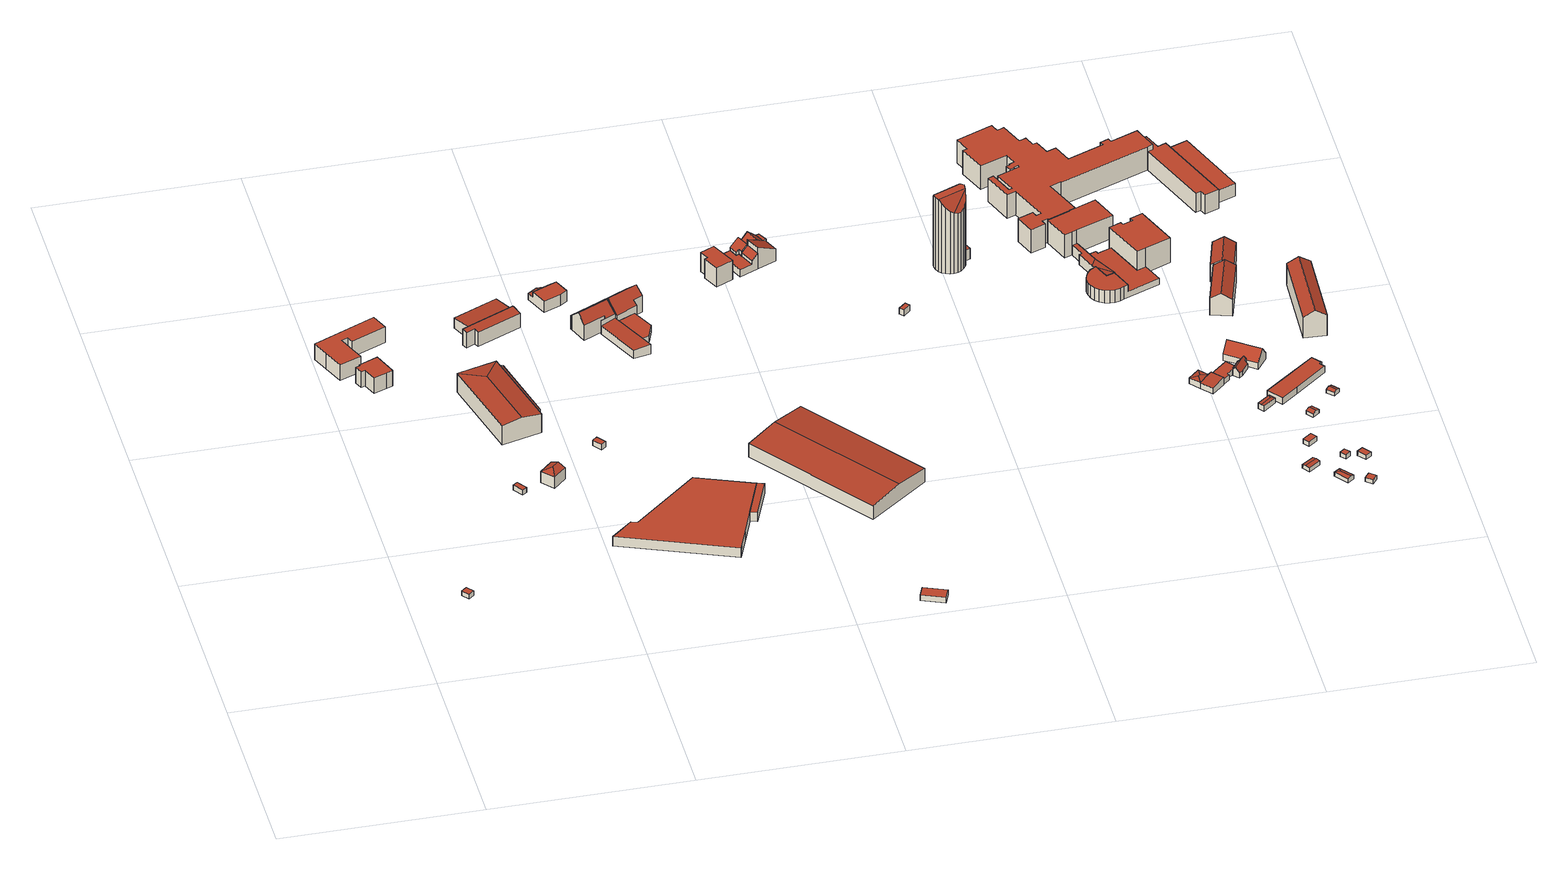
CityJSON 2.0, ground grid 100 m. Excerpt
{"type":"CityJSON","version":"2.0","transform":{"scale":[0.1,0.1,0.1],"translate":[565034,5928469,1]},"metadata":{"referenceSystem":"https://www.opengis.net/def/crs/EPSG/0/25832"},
"CityObjects":{
"building1":{"type":"Building","attributes":{"Gemeindeschluessel":"02100137","Geometrietyp2DReferenz":"3000","function":"31001_2440","roofType":"1000","measuredHeight":2.8,"storeysAboveGround":1},"address":[{"country":"Germany","locality":"Hamburg","thoroughfareName":"Schlengendeich","postcode":"21107"}],"geometry":[{"type":"Solid","lod":"2","boundaries":[[[[0,1,2,3]],[[4,5,6,7]],[[5,0,3,6]],[[4,1,0,5]],[[7,2,1,4]],[[6,3,2,7]]]],"semantics":{"surfaces":[{"type":"GroundSurface"},{"type":"RoofSurface"},{"type":"WallSurface"}],"values":[[0,1,2,2,2,2]]}}]},
"building2":{"type":"Building","attributes":{"Gemeindeschluessel":"02100137","Geometrietyp2DReferenz":"3000","function":"31001_2010","roofType":"1000","measuredHeight":9,"storeysAboveGround":1},"address":[{"country":"Germany","locality":"Hamburg","thoroughfareName":"Alte Schleuse","postcode":"21107"}],"geometry":[{"type":"Solid","lod":"2","boundaries":[[[[8,9,10,11,12,13,14,15,16]],[[17,18,19,20,21,22,23,24,25]],[[23,8,16,24]],[[22,9,8,23]],[[21,10,9,22]],[[20,11,10,21]],[[19,12,11,20]],[[18,13,12,19]],[[17,14,13,18]],[[25,15,14,17]],[[24,16,15,25]]]],"semantics":{"surfaces":[{"type":"GroundSurface"},{"type":"RoofSurface"},{"type":"WallSurface"}],"values":[[0,1,2,2,2,2,2,2,2,2,2]]}}]},
"building3":{"type":"Building","attributes":{"Geometrietyp2DReferenz":"3000","Gemeindeschluessel":"02100137","function":"31001_2150","roofType":"1000","measuredHeight":9,"storeysAboveGround":1},"address":[{"country":"Germany","locality":"Hamburg","thoroughfareNumber":"21","thoroughfareName":"Alte Schleuse","postcode":"21107"}],"geometry":[{"type":"Solid","lod":"2","boundaries":[[[[26,27,28,29,30,31,32,33,34,35]],[[36,37,38,39,40,41,42,43,44,45]],[[43,26,35,44]],[[42,27,26,43]],[[41,28,27,42]],[[40,29,28,41]],[[39,30,29,40]],[[38,31,30,39]],[[37,32,31,38]],[[36,33,32,37]],[[45,34,33,36]],[[44,35,34,45]]]],"semantics":{"surfaces":[{"type":"GroundSurface"},{"type":"RoofSurface"},{"type":"WallSurface"}],"values":[[0,1,2,2,2,2,2,2,2,2,2,2]]}}]},
"building4":{"type":"Building","attributes":{"Gemeindeschluessel":"02100137","Geometrietyp2DReferenz":"3000","function":"31001_2460","roofType":"1000","measuredHeight":3,"storeysAboveGround":1},"address":[{"country":"Germany","locality":"Hamburg","thoroughfareName":"Schlengendeich","postcode":"21107"}],"geometry":[{"type":"Solid","lod":"2","boundaries":[[[[46,47,48,49]],[[50,51,52,53]],[[51,46,49,52]],[[50,47,46,51]],[[53,48,47,50]],[[52,49,48,53]]]],"semantics":{"surfaces":[{"type":"GroundSurface"},{"type":"RoofSurface"},{"type":"WallSurface"}],"values":[[0,1,2,2,2,2]]}}]},
"building5":{"type":"Building","attributes":{"Gemeindeschluessel":"02100137","Geometrietyp2DReferenz":"3000","function":"31001_1010","roofType":"3200","measuredHeight":8.14,"storeysAboveGround":2},"address":[{"country":"Germany","locality":"Hamburg","thoroughfareNumber":"10","thoroughfareName":"Schlengendeich","postcode":"21107"}],"geometry":[{"type":"Solid","lod":"2","boundaries":[[[[54,55,56,57]],[[57,56,58]],[[54,57,58,59]],[[56,55,60,61]],[[58,56,61,62]],[[59,58,62,63]],[[62,61,60,63]],[[60,55,54,59,63]]]],"semantics":{"surfaces":[{"type":"RoofSurface"},{"type":"WallSurface"},{"type":"GroundSurface"}],"values":[[0,0,0,1,1,1,2,1]]}}]},
"building6":{"type":"Building","attributes":{"Gemeindeschluessel":"02100137","Geometrietyp2DReferenz":"3000","function":"31001_2150","roofType":"3200","measuredHeight":12.28,"storeysAboveGround":2},"address":[{"country":"Germany","locality":"Hamburg","thoroughfareName":"Alte Schleuse","postcode":"21107"}],"geometry":[{"type":"Solid","lod":"2","boundaries":[[[[64,65,66]],[[67,66,65,68]],[[69,64,66,67]],[[65,64,70,71]],[[68,65,71,72]],[[64,69,73,70]],[[71,70,73,72]],[[73,69,67,68,72]]]],"semantics":{"surfaces":[{"type":"RoofSurface"},{"type":"WallSurface"},{"type":"GroundSurface"}],"values":[[0,0,0,1,1,1,2,1]]}}]},
"building7":{"type":"Building","attributes":{"Gemeindeschluessel":"02100137","Geometrietyp2DReferenz":"3000","function":"51009_1610","roofType":"2100","measuredHeight":8.69},"address":[{"country":"Germany","locality":"Hamburg","postcode":"21107"}],"geometry":[{"type":"Solid","lod":"2","boundaries":[[[[74,75,76,77]],[[78,79,74,77]],[[78,80,81,79]],[[81,80,76,75]],[[76,80,78,77]],[[79,81,75,74]]]],"semantics":{"surfaces":[{"type":"WallSurface"},{"type":"GroundSurface"},{"type":"RoofSurface"}],"values":[[0,0,0,0,1,2]]}}]},
"building8":{"type":"Building","attributes":{"Gemeindeschluessel":"02100137","Geometrietyp2DReferenz":"3000","function":"31001_1010","roofType":"1000","measuredHeight":3,"storeysAboveGround":1},"address":[{"country":"Germany","locality":"Hamburg","thoroughfareName":"Alte Schleuse","postcode":"21107"}],"geometry":[{"type":"Solid","lod":"2","boundaries":[[[[82,83,84,85]],[[86,87,88,89]],[[87,82,85,88]],[[86,83,82,87]],[[89,84,83,86]],[[88,85,84,89]]]],"semantics":{"surfaces":[{"type":"GroundSurface"},{"type":"RoofSurface"},{"type":"WallSurface"}],"values":[[0,1,2,2,2,2]]}}]},
"building9":{"type":"Building","attributes":{"Gemeindeschluessel":"02100137","Geometrietyp2DReferenz":"3000","function":"31001_2150","roofType":"1000","measuredHeight":9.29,"storeysAboveGround":2},"address":[{"country":"Germany","locality":"Hamburg","thoroughfareNumber":"13","thoroughfareName":"Alte Schleuse","postcode":"21107"}],"geometry":[{"type":"Solid","lod":"2","boundaries":[[[[90,91,92,93]],[[92,91,94,95]],[[96,97,98,99]],[[97,100,101,98]],[[100,102,103,101]],[[104,105,90,93]],[[106,107,108,109]],[[107,110,111,108]],[[98,101,103,112,95,94,109,108,111,99]],[[99,111,110,96]],[[112,103,102,113]],[[112,113,104,93,92,95]],[[94,91,90,105,106,109]],[[102,100,97,96,110,107,106,105,104,113]]]],"semantics":{"surfaces":[{"type":"RoofSurface"},{"type":"WallSurface"},{"type":"GroundSurface"}],"values":[[0,1,1,1,1,1,1,1,2,1,1,1,1,0]]}}]},
"building10":{"type":"Building","attributes":{"Gemeindeschluessel":"02100137","Geometrietyp2DReferenz":"3000","function":"31001_2100","roofType":"1000","measuredHeight":5.47,"storeysAboveGround":2},"address":[{"country":"Germany","locality":"Hamburg","thoroughfareName":"Schlengendeich","postcode":"21107"}],"geometry":[{"type":"Solid","lod":"2","boundaries":[[[[114,115,116,117]],[[118,119,120,121]],[[119,122,123,120]],[[124,125,126,127]],[[125,118,121,126]],[[119,118,125,124,128,129,115,114,122]],[[116,130,131,127,126,121,120,123,117]],[[131,128,124,127]],[[130,129,128,131]],[[123,122,114,117]],[[116,115,129,130]]]],"semantics":{"surfaces":[{"type":"WallSurface"},{"type":"RoofSurface"},{"type":"GroundSurface"}],"values":[[0,0,0,0,0,1,2,0,0,0,0]]}}]},
"building11":{"type":"Building","attributes":{"Gemeindeschluessel":"02100137","Geometrietyp2DReferenz":"3000","function":"31001_1120","roofType":"1000","measuredHeight":6.38,"storeysAboveGround":2},"address":[{"country":"Germany","locality":"Hamburg","thoroughfareNumber":"11","thoroughfareName":"Alte Schleuse","postcode":"21107"}],"geometry":[{"type":"Solid","lod":"2","boundaries":[[[[132,133,134,135]],[[136,137,133,132]],[[138,139,140,141]],[[139,142,143,140]],[[144,145,146,141,140,143,147]],[[135,134,144,147,148,149]],[[147,143,142,148]],[[141,146,150,138]],[[145,137,136,150,146]],[[136,132,135,149,150]],[[144,134,133,137,145]],[[149,148,142,139,138,150]]]],"semantics":{"surfaces":[{"type":"RoofSurface"},{"type":"WallSurface"},{"type":"GroundSurface"}],"values":[[0,0,1,1,2,1,1,1,1,1,1,0]]}}]},
"building12":{"type":"Building","attributes":{"Gemeindeschluessel":"02100137","Geometrietyp2DReferenz":"3000","function":"51009_1610","roofType":"1000","measuredHeight":5.33},"address":[{"country":"Germany","locality":"Hamburg","postcode":"21107"}],"geometry":[{"type":"Solid","lod":"2","boundaries":[[[[151,152,153,154]],[[155,156,157,158]],[[153,152,155,158]],[[152,151,156,155]],[[151,154,157,156]],[[154,153,158,157]]]],"semantics":{"surfaces":[{"type":"RoofSurface"},{"type":"GroundSurface"},{"type":"WallSurface"}],"values":[[0,1,2,2,2,2]]}}]},
"building13":{"type":"Building","attributes":{"Gemeindeschluessel":"02100137","Geometrietyp2DReferenz":"3000","function":"31001_2150","roofType":"1000","measuredHeight":12.8,"storeysAboveGround":2},"address":[{"country":"Germany","locality":"Hamburg","thoroughfareNumber":"20","thoroughfareName":"Alte Schleuse","postcode":"21107"}],"geometry":[{"type":"Solid","lod":"2","boundaries":[[[[159,160,161,162]],[[163,164,165,166]],[[167,168,159,162]],[[169,170,171,172]],[[170,173,174,171]],[[161,160,175,176]],[[177,178,167,162,161,176,179]],[[171,174,180,166,165,179,176,175,172]],[[175,160,159,168,169,172]],[[180,174,173,181]],[[180,181,182,163,166]],[[179,165,164,177]],[[181,173,170,169,168,167,178,182]],[[178,177,164,163,182]]]],"semantics":{"surfaces":[{"type":"RoofSurface"},{"type":"WallSurface"},{"type":"GroundSurface"}],"values":[[0,1,1,1,1,1,1,2,1,1,1,1,0,0]]}}]},
"building14":{"type":"Building","attributes":{"Gemeindeschluessel":"02100137","Geometrietyp2DReferenz":"3000","function":"51009_1610","roofType":"1000","measuredHeight":3.82},"address":[{"country":"Germany","locality":"Hamburg","postcode":"21107"}],"geometry":[{"type":"Solid","lod":"2","boundaries":[[[[183,184,185,186,187]],[[188,189,190,191,192]],[[186,185,188,192]],[[185,184,189,188]],[[184,183,190,189]],[[183,187,191,190]],[[187,186,192,191]]]],"semantics":{"surfaces":[{"type":"RoofSurface"},{"type":"GroundSurface"},{"type":"WallSurface"}],"values":[[0,1,2,2,2,2,2]]}}]},
"building15":{"type":"Building","attributes":{"Gemeindeschluessel":"02100137","Geometrietyp2DReferenz":"3000","function":"31001_1120","roofType":"3100","measuredHeight":13.32,"storeysAboveGround":2},"address":[{"country":"Germany","locality":"Hamburg","thoroughfareNumber":"16","thoroughfareName":"Alte Schleuse","postcode":"21107"}],"geometry":[{"type":"Solid","lod":"2","boundaries":[[[[193,194,195,196]],[[197,198,199,193,196,200]],[[195,194,201,202]],[[199,198,203,204]],[[198,197,205,203]],[[197,200,192,205]],[[200,196,195,202,192]],[[194,193,199,204,201]],[[204,203,205,192,202,201]]]],"semantics":{"surfaces":[{"type":"RoofSurface"},{"type":"WallSurface"},{"type":"GroundSurface"}],"values":[[0,0,1,1,1,1,1,1,2]]}}]},
"building16":{"type":"Building","attributes":{"Gemeindeschluessel":"02100137","Geometrietyp2DReferenz":"3000","function":"31001_2100","roofType":"1000","measuredHeight":3.11,"storeysAboveGround":1},"address":[{"country":"Germany","locality":"Hamburg","thoroughfareNumber":"15","thoroughfareName":"Schlengendeich","postcode":"21107"}],"geometry":[{"type":"Solid","lod":"2","boundaries":[[[[206,207,208,209]],[[210,211,212,213]],[[208,207,210,213]],[[207,206,211,210]],[[206,209,212,211]],[[209,208,213,212]]]],"semantics":{"surfaces":[{"type":"RoofSurface"},{"type":"GroundSurface"},{"type":"WallSurface"}],"values":[[0,1,2,2,2,2]]}}]},
"building17":{"type":"Building","attributes":{"Gemeindeschluessel":"02100137","Geometrietyp2DReferenz":"3000","function":"31001_2140","roofType":"3100","measuredHeight":9.62,"storeysAboveGround":1},"address":[{"country":"Germany","locality":"Hamburg","thoroughfareNumber":"13a","thoroughfareName":"Schlengendeich","postcode":"21107"}],"geometry":[{"type":"Solid","lod":"2","boundaries":[[[[214,215,216,217]],[[218,219,215,214]],[[217,216,220,221]],[[219,218,222,223]],[[218,214,217,221,222]],[[216,215,219,223,220]],[[223,222,221,220]]]],"semantics":{"surfaces":[{"type":"RoofSurface"},{"type":"WallSurface"},{"type":"GroundSurface"}],"values":[[0,0,1,1,1,1,2]]}}]},
"building18":{"type":"Building","attributes":{"Gemeindeschluessel":"02100137","Geometrietyp2DReferenz":"3000","function":"31001_1010","roofType":"1000","measuredHeight":11.01,"storeysAboveGround":2},"address":[{"country":"Germany","locality":"Hamburg","thoroughfareNumber":"10","thoroughfareName":"Beim Wilhelmsburger Wasserturm","postcode":"21107"}],"geometry":[{"type":"Solid","lod":"2","boundaries":[[[[224,225,226,227,228,229]],[[230,231,232,233,234,235]],[[228,227,230,235]],[[227,226,231,230]],[[226,225,232,231]],[[225,224,233,232]],[[224,229,234,233]],[[229,228,235,234]]]],"semantics":{"surfaces":[{"type":"RoofSurface"},{"type":"GroundSurface"},{"type":"WallSurface"}],"values":[[0,1,2,2,2,2,2,2]]}}]},
"building19":{"type":"Building","attributes":{"Gemeindeschluessel":"02100137","Geometrietyp2DReferenz":"3000","function":"31001_2100","roofType":"1000","measuredHeight":9.2,"storeysAboveGround":1},"address":[{"country":"Germany","locality":"Hamburg","thoroughfareName":"Beim Wilhelmsburger Wasserturm","postcode":"21107"}],"geometry":[{"type":"Solid","lod":"2","boundaries":[[[[236,237,238,239]],[[240,241,242,243]],[[241,244,245,242]],[[244,246,247,245]],[[237,236,248,249]],[[239,238,250,251]],[[243,242,245,247,252,249,248,253]],[[248,236,239,251,254,253]],[[252,255,250,238,237,249]],[[243,253,254,240]],[[252,247,246,255]],[[246,244,241,240,254,251,250,255]]]],"semantics":{"surfaces":[{"type":"RoofSurface"},{"type":"WallSurface"},{"type":"GroundSurface"}],"values":[[0,1,1,1,1,1,2,1,1,1,1,0]]}}]},
"building20":{"type":"Building","attributes":{"Gemeindeschluessel":"02100137","Geometrietyp2DReferenz":"3000","function":"31001_1120","roofType":"2100","measuredHeight":12.52,"storeysAboveGround":2},"address":[{"country":"Germany","locality":"Hamburg","thoroughfareNumber":"8","thoroughfareName":"Beim Wilhelmsburger Wasserturm","postcode":"21107"}],"geometry":[{"type":"Solid","lod":"2","boundaries":[[[[256,257,258,259,260,261]],[[262,263,264,265,266,267,268]],[[269,270,271,272,273,264]],[[266,265,273,274,275]],[[259,258,268,267]],[[257,256,276,277]],[[256,261,278,276]],[[261,260,279,278]],[[269,264,263]],[[272,274,273]],[[271,270,280,281]],[[277,276,278,279,282,281,280,283]],[[279,260,259,267,266,275,282]],[[282,275,274,272,271,281]],[[280,270,269,263,262,283]],[[273,265,264]],[[283,262,268,258,257,277]]]],"semantics":{"surfaces":[{"type":"RoofSurface"},{"type":"WallSurface"},{"type":"GroundSurface"}],"values":[[0,0,0,0,1,1,1,1,1,1,1,2,1,1,1,1,1]]}}]},
"building21":{"type":"Building","attributes":{"Gemeindeschluessel":"02100137","Geometrietyp2DReferenz":"3000","function":"31001_2460","roofType":"1000","measuredHeight":3.98,"storeysAboveGround":1},"address":[{"country":"Germany","locality":"Hamburg","thoroughfareName":"Beim Wilhelmsburger Wasserturm","postcode":"21107"}],"geometry":[{"type":"Solid","lod":"2","boundaries":[[[[284,285,286,287,288]],[[289,290,291,292,293]],[[291,284,288,292]],[[290,285,284,291]],[[289,286,285,290]],[[293,287,286,289]],[[292,288,287,293]]]],"semantics":{"surfaces":[{"type":"GroundSurface"},{"type":"RoofSurface"},{"type":"WallSurface"}],"values":[[0,1,2,2,2,2,2]]}}]},
"building22":{"type":"Building","attributes":{"Gemeindeschluessel":"02100137","Geometrietyp2DReferenz":"3000","function":"31001_2500","roofType":"1000","measuredHeight":3.41,"storeysAboveGround":1},"address":[{"country":"Germany","locality":"Hamburg","thoroughfareName":"Groß-Sand","postcode":"21107"}],"geometry":[{"type":"Solid","lod":"2","boundaries":[[[[294,295,296,297]],[[298,299,300,301]],[[299,294,297,300]],[[298,295,294,299]],[[301,296,295,298]],[[300,297,296,301]]]],"semantics":{"surfaces":[{"type":"GroundSurface"},{"type":"RoofSurface"},{"type":"WallSurface"}],"values":[[0,1,2,2,2,2]]}}]},
"building23":{"type":"Building","attributes":{"name":"Wasserturm","Gemeindeschluessel":"02100137","Geometrietyp2DReferenz":"3000","function":"31001_1010","roofType":"1000","measuredHeight":41.93,"storeysAboveGround":9},"address":[{"country":"Germany","locality":"Hamburg","thoroughfareNumber":"4","thoroughfareName":"Groß-Sand","postcode":"21107"}],"geometry":[{"type":"Solid","lod":"2","boundaries":[[[[302,303,304,305,306,307,308,309,310]],[[311,312,313,314,315,309,308]],[[316,317,318,319,320,321,322,323]],[[324,325,326,327,328,329,312,311]],[[330,331,332,333,334,335,336,319,318]],[[321,320,304]],[[306,305,337,338]],[[302,310,339,340]],[[310,309,341,339]],[[315,314,342,343]],[[314,313,344,342]],[[322,321,304,303]],[[317,316,345,346]],[[316,323,347,345]],[[329,328,348,349]],[[328,327,350,348]],[[327,326,351,350]],[[326,325,352,351]],[[325,324,353,352]],[[336,335,354,355]],[[335,334,356,354]],[[334,333,357,356]],[[333,332,358,357]],[[332,331,359,358]],[[331,330,360,359]],[[330,318,361,360]],[[355,354,356,357,358,359,360,361,346,345,347,340,339,341,343,342,344,349,348,350,351,352,353,362,363,364,365]],[[366,367,338,337,368]],[[353,324,311,308,307,362]],[[367,363,362,307,306,338]],[[364,366,368,304,320,365]],[[366,364,363,367]],[[361,318,317,346]],[[365,320,319,336,355]],[[344,313,312,329,349]],[[347,323,322,303,302,340]],[[337,305,304,321,304,368]],[[341,309,315,343]]]],"semantics":{"surfaces":[{"type":"RoofSurface"},{"type":"WallSurface"},{"type":"GroundSurface"}],"values":[[0,0,0,0,0,0,1,1,1,1,1,1,1,1,1,1,1,1,1,1,1,1,1,1,1,1,2,0,1,1,1,1,1,1,1,1,1,1]]}}]},
"building24":{"type":"Building","attributes":{"Gemeindeschluessel":"02100137","Geometrietyp2DReferenz":"3000","function":"31001_2460","roofType":"3200","measuredHeight":3.89,"storeysAboveGround":1},"address":[{"country":"Germany","locality":"Hamburg","thoroughfareName":"Groß-Sand","postcode":"21107"}],"geometry":[{"type":"Solid","lod":"2","boundaries":[[[[369,370,371,372]],[[372,371,373]],[[369,372,373,374]],[[370,369,374]],[[371,370,375,376]],[[373,371,376,377]],[[374,373,377,378]],[[370,374,378,375]],[[376,375,378,377]]]],"semantics":{"surfaces":[{"type":"RoofSurface"},{"type":"WallSurface"},{"type":"GroundSurface"}],"values":[[0,0,0,0,1,1,1,1,2]]}}]},
"building25":{"type":"Building","attributes":{"Gemeindeschluessel":"02100137","Geometrietyp2DReferenz":"3000","function":"31001_1010","roofType":"1000","measuredHeight":4.22,"storeysAboveGround":1},"address":[{"country":"Germany","locality":"Hamburg","thoroughfareName":"Groß-Sand","postcode":"21107"}],"geometry":[{"type":"Solid","lod":"2","boundaries":[[[[379,380,381,382,383]],[[378,384,385,386,377]],[[382,381,378,377]],[[381,380,384,378]],[[380,379,385,384]],[[379,383,386,385]],[[383,382,377,386]]]],"semantics":{"surfaces":[{"type":"RoofSurface"},{"type":"GroundSurface"},{"type":"WallSurface"}],"values":[[0,1,2,2,2,2,2]]}}]},
"building26":{"type":"Building","attributes":{"Gemeindeschluessel":"02100137","Geometrietyp2DReferenz":"3000","function":"31001_3050","roofType":"1000","measuredHeight":13.34,"storeysAboveGround":4},"address":[{"country":"Germany","locality":"Hamburg","thoroughfareName":"Groß-Sand","postcode":"21107"}],"geometry":[{"type":"Solid","lod":"2","boundaries":[[[[387,388,389,390,391,392,393,394,395,396]],[[397,398,399,400,401,402,403,404,405,406]],[[395,394,397,406]],[[394,393,398,397]],[[393,392,399,398]],[[392,391,400,399]],[[391,390,401,400]],[[390,389,402,401]],[[389,388,403,402]],[[388,387,404,403]],[[387,396,405,404]],[[396,395,406,405]]]],"semantics":{"surfaces":[{"type":"RoofSurface"},{"type":"GroundSurface"},{"type":"WallSurface"}],"values":[[0,1,2,2,2,2,2,2,2,2,2,2]]}}]},
"building27":{"type":"Building","attributes":{"Gemeindeschluessel":"02100137","Geometrietyp2DReferenz":"3000","function":"31001_3050","roofType":"1000","measuredHeight":7.76,"storeysAboveGround":2},"address":[{"country":"Germany","locality":"Hamburg","thoroughfareNumber":"5","thoroughfareName":"Groß-Sand","postcode":"21107"}],"geometry":[{"type":"Solid","lod":"2","boundaries":[[[[407,408,409,410]],[[411,412,413,414]],[[415,416,417,418]],[[416,419,420,417]],[[419,421,422,420]],[[421,423,424,422]],[[423,425,426,424]],[[425,427,428,426]],[[429,430,431]],[[432,415,418,433]],[[434,435,436,437]],[[435,438,439,436]],[[438,440,441,439]],[[440,442,443,441]],[[442,444,445,443]],[[444,446,447,445]],[[448,449,450,451]],[[452,453,454,455]],[[456,457,458,459]],[[407,460,461,462]],[[460,430,461]],[[437,436,439,441,443,445,447,433,418,417,420,422,424,426,428,463,451,450,414,413,464,455,454,459,458,465,466,467]],[[468,469,457,456,453,452,470,471]],[[444,442,440,438,435,434,472,473,462,461,430,429,427,425,423,421,419,416,415,432,446]],[[470,474,408,407,462,473,471]],[[463,431,410,409,448,451]],[[471,473,472,467,466,468]],[[468,466,465,469]],[[469,465,458,457]],[[456,459,454,453]],[[464,474,470,452,455]],[[434,437,467,472]],[[432,433,447,446]],[[428,427,429,431,463]],[[414,450,449,411]],[[464,413,412,474]],[[430,460,407,410,431]],[[412,411,449,448,409,408,474]]]],"semantics":{"surfaces":[{"type":"RoofSurface"},{"type":"WallSurface"},{"type":"GroundSurface"}],"values":[[0,1,1,1,1,1,1,1,1,1,1,1,1,1,1,1,1,1,1,1,1,2,0,0,1,1,1,1,1,1,1,1,1,1,1,1,0,0]]}}]},
"building28":{"type":"Building","attributes":{"Gemeindeschluessel":"02100137","Geometrietyp2DReferenz":"3000","function":"31001_2460","roofType":"1000","measuredHeight":3.04,"storeysAboveGround":1},"address":[{"country":"Germany","locality":"Hamburg","thoroughfareName":"Groß-Sand","postcode":"21107"}],"geometry":[{"type":"Solid","lod":"2","boundaries":[[[[475,476,477,478,479,480,481,482]],[[483,484,485,486,487,488,489,490]],[[481,480,483,490]],[[480,479,484,483]],[[479,478,485,484]],[[478,477,486,485]],[[477,476,487,486]],[[476,475,488,487]],[[475,482,489,488]],[[489,482,481,490]]]],"semantics":{"surfaces":[{"type":"RoofSurface"},{"type":"GroundSurface"},{"type":"WallSurface"}],"values":[[0,1,2,2,2,2,2,2,2,2]]}}]},
"building29":{"type":"Building","attributes":{"Gemeindeschluessel":"02100137","Geometrietyp2DReferenz":"3000","function":"31001_1310","roofType":"3100","measuredHeight":2.73,"storeysAboveGround":1},"address":[{"country":"Germany","locality":"Hamburg","postcode":"21107"}],"geometry":[{"type":"Solid","lod":"2","boundaries":[[[[491,492,493,494]],[[495,491,494,496]],[[493,492,497,498]],[[495,496,499,500]],[[496,494,493,498,499]],[[492,491,495,500,497]],[[500,499,498,497]]]],"semantics":{"surfaces":[{"type":"RoofSurface"},{"type":"WallSurface"},{"type":"GroundSurface"}],"values":[[0,0,1,1,1,1,2]]}}]},
"building30":{"type":"Building","attributes":{"Gemeindeschluessel":"02100137","Geometrietyp2DReferenz":"3000","function":"31001_2460","roofType":"3200","measuredHeight":3.34,"storeysAboveGround":1},"address":[{"country":"Germany","locality":"Hamburg","thoroughfareName":"Groß-Sand","postcode":"21107"}],"geometry":[{"type":"Solid","lod":"2","boundaries":[[[[501,502,503,504]],[[505,501,504,506]],[[502,501,505]],[[503,502,507,508]],[[505,506,509,510]],[[502,505,510,507]],[[507,510,509,508]],[[509,506,504,503,508]]]],"semantics":{"surfaces":[{"type":"RoofSurface"},{"type":"WallSurface"},{"type":"GroundSurface"}],"values":[[0,0,0,1,1,1,2,1]]}}]},
"building31":{"type":"Building","attributes":{"name":"Wilhelmsburger Krankenhaus","Gemeindeschluessel":"02100137","Geometrietyp2DReferenz":"3000","function":"31001_3050","roofType":"1000","measuredHeight":13.57,"storeysAboveGround":3},"address":[{"country":"Germany","locality":"Hamburg","thoroughfareNumber":"1","thoroughfareName":"Groß-Sand","postcode":"21107"}],"geometry":[{"type":"Solid","lod":"2","boundaries":[[[[511,512,513,514,515,516,517,518,519,520,521,522,523,524,525,526,527,528,529,530,400,399,398,397,531,532,533,534,535,536,537,538,539,540,541,542,543,544,545,546,547,548,549,550,551,552,553,554,555,556,557,558,559,560]],[[561,562,563,564,565,566,567,568,569,570,571,572,573,574,575,576,577,578,579,580,581,582,583,584,585,586,587,588,589,590,591,592,593,594,595,596,597,598,599,600,601,602,603,604,605,606,607,608,609,610,611,612,613,614]],[[612,511,560,613]],[[611,512,511,612]],[[610,513,512,611]],[[609,514,513,610]],[[608,515,514,609]],[[607,516,515,608]],[[606,517,516,607]],[[605,518,517,606]],[[604,519,518,605]],[[603,520,519,604]],[[602,521,520,603]],[[601,522,521,602]],[[600,523,522,601]],[[599,524,523,600]],[[598,525,524,599]],[[597,526,525,598]],[[596,527,526,597]],[[595,528,527,596]],[[594,529,528,595]],[[593,530,529,594]],[[592,400,530,593]],[[591,399,400,592]],[[590,398,399,591]],[[589,397,398,590]],[[588,531,397,589]],[[587,532,531,588]],[[586,533,532,587]],[[585,534,533,586]],[[584,535,534,585]],[[583,536,535,584]],[[582,537,536,583]],[[581,538,537,582]],[[580,539,538,581]],[[579,540,539,580]],[[578,541,540,579]],[[577,542,541,578]],[[576,543,542,577]],[[575,544,543,576]],[[574,545,544,575]],[[573,546,545,574]],[[572,547,546,573]],[[571,548,547,572]],[[570,549,548,571]],[[569,550,549,570]],[[568,551,550,569]],[[567,552,551,568]],[[566,553,552,567]],[[565,554,553,566]],[[564,555,554,565]],[[563,556,555,564]],[[562,557,556,563]],[[561,558,557,562]],[[614,559,558,561]],[[613,560,559,614]]]],"semantics":{"surfaces":[{"type":"GroundSurface"},{"type":"RoofSurface"},{"type":"WallSurface"}],"values":[[0,1,2,2,2,2,2,2,2,2,2,2,2,2,2,2,2,2,2,2,2,2,2,2,2,2,2,2,2,2,2,2,2,2,2,2,2,2,2,2,2,2,2,2,2,2,2,2,2,2,2,2,2,2,2,2]]}}]},
"building32":{"type":"Building","attributes":{"Gemeindeschluessel":"02100137","Geometrietyp2DReferenz":"3000","function":"31001_1010","roofType":"3100","measuredHeight":5.59,"storeysAboveGround":1},"address":[{"country":"Germany","locality":"Hamburg","thoroughfareName":"Groß-Sand","postcode":"21107"}],"geometry":[{"type":"Solid","lod":"2","boundaries":[[[[615,616,617,618]],[[616,619,620,617]],[[619,621,622,620]],[[621,623,624,622]],[[623,625,626,624]],[[625,627,628,626]],[[627,629,630,628]],[[631,632,633,634]],[[632,635,636,633]],[[635,637,638,636]],[[617,620,622,624,626,628,630,639,634,633,636,638,618]],[[640,639,630,629,641]],[[634,639,640,631]],[[638,637,642,615,618]],[[637,635,632,631,640,641,642]],[[641,629,627,625,623,621,619,616,615,642]]]],"semantics":{"surfaces":[{"type":"WallSurface"},{"type":"GroundSurface"},{"type":"RoofSurface"}],"values":[[0,0,0,0,0,0,0,0,0,0,1,0,0,0,2,2]]}}]},
"building33":{"type":"Building","attributes":{"Gemeindeschluessel":"02100137","Geometrietyp2DReferenz":"3000","function":"31001_1310","roofType":"1000","measuredHeight":2.53,"storeysAboveGround":1},"address":[{"country":"Germany","locality":"Hamburg","postcode":"21107"}],"geometry":[{"type":"Solid","lod":"2","boundaries":[[[[643,644,645,646]],[[647,648,649,650]],[[645,644,647,650]],[[644,643,648,647]],[[643,646,649,648]],[[646,645,650,649]]]],"semantics":{"surfaces":[{"type":"RoofSurface"},{"type":"GroundSurface"},{"type":"WallSurface"}],"values":[[0,1,2,2,2,2]]}}]},
"building34":{"type":"Building","attributes":{"Gemeindeschluessel":"02100137","Geometrietyp2DReferenz":"3000","function":"31001_1310","roofType":"3200","measuredHeight":2.84,"storeysAboveGround":1},"address":[{"country":"Germany","locality":"Hamburg","postcode":"21107"}],"geometry":[{"type":"Solid","lod":"2","boundaries":[[[[651,652,653]],[[654,653,652,655]],[[656,651,653,654]],[[652,651,657,658]],[[655,652,658,659]],[[651,656,660,657]],[[658,657,660,659]],[[660,656,654,655,659]]]],"semantics":{"surfaces":[{"type":"RoofSurface"},{"type":"WallSurface"},{"type":"GroundSurface"}],"values":[[0,0,0,1,1,1,2,1]]}}]},
"building35":{"type":"Building","attributes":{"Gemeindeschluessel":"02100137","Geometrietyp2DReferenz":"3000","function":"31001_1010","roofType":"1000","measuredHeight":14.25,"storeysAboveGround":5},"address":[{"country":"Germany","locality":"Hamburg","thoroughfareName":"Groß-Sand","postcode":"21107"}],"geometry":[{"type":"Solid","lod":"2","boundaries":[[[[661,662,663,664,665,666,667,668,669]],[[670,671,672,673,674,675,465,458,676]],[[668,667,670,676]],[[667,666,671,670]],[[666,665,672,671]],[[665,664,673,672]],[[664,663,674,673]],[[663,662,675,674]],[[662,661,465,675]],[[661,669,458,465]],[[458,669,668,676]]]],"semantics":{"surfaces":[{"type":"RoofSurface"},{"type":"GroundSurface"},{"type":"WallSurface"}],"values":[[0,1,2,2,2,2,2,2,2,2,2]]}}]},
"building36":{"type":"Building","attributes":{"Gemeindeschluessel":"02100137","Geometrietyp2DReferenz":"3000","function":"31001_1010","roofType":"3100","measuredHeight":9.07,"storeysAboveGround":1},"address":[{"country":"Germany","locality":"Hamburg","thoroughfareNumber":"12","thoroughfareName":"Groß-Sand","postcode":"21107"}],"geometry":[{"type":"Solid","lod":"2","boundaries":[[[[677,678,679,680,681,682]],[[683,684,680,679]],[[678,677,685,686]],[[677,682,687,685]],[[682,681,688,687]],[[684,683,689,690]],[[683,679,678,686,689]],[[681,680,684,690,688]],[[690,689,686,685,687,688]]]],"semantics":{"surfaces":[{"type":"RoofSurface"},{"type":"WallSurface"},{"type":"GroundSurface"}],"values":[[0,0,1,1,1,1,1,1,2]]}}]},
"building37":{"type":"Building","attributes":{"Gemeindeschluessel":"02100137","Geometrietyp2DReferenz":"3000","function":"31001_1310","roofType":"1000","measuredHeight":2.53,"storeysAboveGround":1},"address":[{"country":"Germany","locality":"Hamburg","postcode":"21107"}],"geometry":[{"type":"Solid","lod":"2","boundaries":[[[[691,692,693,694]],[[695,696,697,698]],[[696,691,694,697]],[[695,692,691,696]],[[698,693,692,695]],[[697,694,693,698]]]],"semantics":{"surfaces":[{"type":"GroundSurface"},{"type":"RoofSurface"},{"type":"WallSurface"}],"values":[[0,1,2,2,2,2]]}}]},
"building38":{"type":"Building","attributes":{"Gemeindeschluessel":"02100137","Geometrietyp2DReferenz":"3000","function":"31001_1310","roofType":"1000","measuredHeight":2.27,"storeysAboveGround":1},"address":[{"country":"Germany","locality":"Hamburg","postcode":"21107"}],"geometry":[{"type":"Solid","lod":"2","boundaries":[[[[699,700,701,702]],[[703,704,705,706]],[[701,700,703,706]],[[700,699,704,703]],[[699,702,705,704]],[[702,701,706,705]]]],"semantics":{"surfaces":[{"type":"RoofSurface"},{"type":"GroundSurface"},{"type":"WallSurface"}],"values":[[0,1,2,2,2,2]]}}]},
"building39":{"type":"Building","attributes":{"Gemeindeschluessel":"02100137","Geometrietyp2DReferenz":"3000","function":"31001_1310","roofType":"3100","measuredHeight":2.78,"storeysAboveGround":1},"address":[{"country":"Germany","locality":"Hamburg","postcode":"21107"}],"geometry":[{"type":"Solid","lod":"2","boundaries":[[[[707,708,709,710]],[[711,712,708,707]],[[710,709,713,714]],[[712,711,715,716]],[[711,707,710,714,715]],[[709,708,712,716,713]],[[716,715,714,713]]]],"semantics":{"surfaces":[{"type":"RoofSurface"},{"type":"WallSurface"},{"type":"GroundSurface"}],"values":[[0,0,1,1,1,1,2]]}}]},
"building40":{"type":"Building","attributes":{"Gemeindeschluessel":"02100137","Geometrietyp2DReferenz":"3000","function":"31001_3060","roofType":"1000","measuredHeight":3.88,"storeysAboveGround":1},"address":[{"country":"Germany","locality":"Hamburg","thoroughfareName":"Groß-Sand","postcode":"21107"}],"geometry":[{"type":"Solid","lod":"2","boundaries":[[[[717,718,719,720]],[[721,722,717,720]],[[723,724,722,721]],[[723,725,726,724]],[[727,728,726,725]],[[727,729,730,728]],[[730,729,731,732]],[[731,733,734,732]],[[734,733,719,718]],[[720,719,733,731,729,727,725,723,721]],[[722,724,726,728,730,732,734,718,717]]]],"semantics":{"surfaces":[{"type":"WallSurface"},{"type":"GroundSurface"},{"type":"RoofSurface"}],"values":[[0,0,0,0,0,0,0,0,0,1,2]]}}]},
"building41":{"type":"Building","attributes":{"Gemeindeschluessel":"02100137","Geometrietyp2DReferenz":"3000","function":"31001_1310","roofType":"1000","measuredHeight":2.38,"storeysAboveGround":1},"address":[{"country":"Germany","locality":"Hamburg","postcode":"21107"}],"geometry":[{"type":"Solid","lod":"2","boundaries":[[[[735,736,737,738]],[[739,740,741,742]],[[737,736,739,742]],[[736,735,740,739]],[[735,738,741,740]],[[738,737,742,741]]]],"semantics":{"surfaces":[{"type":"RoofSurface"},{"type":"GroundSurface"},{"type":"WallSurface"}],"values":[[0,1,2,2,2,2]]}}]},
"building42":{"type":"Building","attributes":{"Gemeindeschluessel":"02100137","Geometrietyp2DReferenz":"3000","function":"31001_1010","roofType":"3100","measuredHeight":12.83,"storeysAboveGround":3},"address":[{"country":"Germany","locality":"Hamburg","thoroughfareNumber":"9a","thoroughfareName":"Groß-Sand","postcode":"21107"}],"geometry":[{"type":"Solid","lod":"2","boundaries":[[[[743,744,745,746,747,748]],[[749,750,743,748,751]],[[747,746,752,753]],[[746,745,754,752]],[[745,744,755,754]],[[750,749,756,757]],[[749,751,758,756]],[[751,748,747,753,758]],[[744,743,750,757,755]],[[757,756,758,753,752,754,755]]]],"semantics":{"surfaces":[{"type":"RoofSurface"},{"type":"WallSurface"},{"type":"GroundSurface"}],"values":[[0,0,1,1,1,1,1,1,1,2]]}}]},
"building43":{"type":"Building","attributes":{"Gemeindeschluessel":"02100137","Geometrietyp2DReferenz":"3000","function":"31001_1310","roofType":"3100","measuredHeight":2.71,"storeysAboveGround":1},"address":[{"country":"Germany","locality":"Hamburg","postcode":"21107"}],"geometry":[{"type":"Solid","lod":"2","boundaries":[[[[759,760,761,762]],[[763,764,760,759]],[[762,761,765,766]],[[764,763,767,768]],[[763,759,762,766,767]],[[761,760,764,768,765]],[[768,767,766,765]]]],"semantics":{"surfaces":[{"type":"RoofSurface"},{"type":"WallSurface"},{"type":"GroundSurface"}],"values":[[0,0,1,1,1,1,2]]}}]},
"building44":{"type":"Building","attributes":{"Gemeindeschluessel":"02100137","Geometrietyp2DReferenz":"3000","function":"31001_1010","roofType":"3100","measuredHeight":12.87,"storeysAboveGround":3},"address":[{"country":"Germany","locality":"Hamburg","thoroughfareNumber":"9c","thoroughfareName":"Groß-Sand","postcode":"21107"}],"geometry":[{"type":"Solid","lod":"2","boundaries":[[[[769,770,771,772,773]],[[744,774,775,770,769,745]],[[772,771,776,777]],[[773,772,777,778]],[[775,774,779,780]],[[774,744,781,779]],[[744,745,782,781]],[[745,769,773,778,782]],[[771,770,775,780,776]],[[780,779,781,782,778,777,776]]]],"semantics":{"surfaces":[{"type":"RoofSurface"},{"type":"WallSurface"},{"type":"GroundSurface"}],"values":[[0,0,1,1,1,1,1,1,1,2]]}}]},
"building45":{"type":"Building","attributes":{"Gemeindeschluessel":"02100137","Geometrietyp2DReferenz":"3000","function":"31001_1010","roofType":"3100","measuredHeight":15.35,"storeysAboveGround":4},"address":[{"country":"Germany","locality":"Hamburg","thoroughfareNumber":"11a","thoroughfareName":"Groß-Sand","postcode":"21107"}],"geometry":[{"type":"Solid","lod":"2","boundaries":[[[[783,784,785,786]],[[786,787,788,789,783]],[[785,784,790,791]],[[789,788,792,793]],[[788,787,794,792]],[[784,783,789,793,790]],[[787,786,785,791,794]],[[791,790,793,792,794]]]],"semantics":{"surfaces":[{"type":"RoofSurface"},{"type":"WallSurface"},{"type":"GroundSurface"}],"values":[[0,0,1,1,1,1,1,2]]}}]},
"building46":{"type":"Building","attributes":{"Gemeindeschluessel":"02100137","Geometrietyp2DReferenz":"3000","function":"31001_3050","roofType":"1000","measuredHeight":10.88,"storeysAboveGround":4},"address":[{"country":"Germany","locality":"Hamburg","thoroughfareName":"Groß-Sand","postcode":"21107"}],"geometry":[{"type":"Solid","lod":"2","boundaries":[[[[795,796,797,798]],[[799,800,801,525]],[[802,803,527,804]],[[805,806,798,797]],[[796,795,807,808]],[[809,810,811,804,527,526,525,801,812,808,807,813]],[[803,802,814,815,816,817,806,805,818,800,799,819]],[[805,797,796,808,812,818]],[[815,810,809,816]],[[816,809,813,817]],[[807,795,798,806,817,813]],[[814,811,810,815]],[[802,804,811,814]],[[819,526,527,803]],[[799,525,526,819]],[[818,812,801,800]]]],"semantics":{"surfaces":[{"type":"RoofSurface"},{"type":"WallSurface"},{"type":"GroundSurface"}],"values":[[0,1,1,1,1,2,0,1,1,1,1,1,1,1,1,1]]}}]}
},
"vertices":[
[252,578,43],[278,599,43],[306,565,43],[280,544,43],[278,599,71],[252,578,71],[280,544,71],[306,565,71],
[266,2368,23],[312,2253,23],[281,2241,23],[217,2215,23],[190,2282,23],[167,2273,23],[151,2313,23],[174,2322,23],[171,2329,23],[151,2313,113],[167,2273,113],[190,2282,113],[217,2215,113],[281,2241,113],[312,2253,113],[266,2368,113],[171,2329,113],[174,2322,113],
[321,2677,19],[357,2590,19],[181,2517,19],[168,2549,19],[136,2536,19],[150,2502,19],[194,2397,19],[87,2352,19],[43,2456,19],[8,2539,19],[87,2352,109],[194,2397,109],[150,2502,109],[136,2536,109],[168,2549,109],[181,2517,109],[357,2590,109],[321,2677,109],[8,2539,109],[43,2456,109],
[668,1315,44],[690,1331,44],[724,1284,44],[702,1268,44],[690,1331,74],[668,1315,74],[702,1268,74],[724,1284,74],
[897,1378,122],[870,1407,105],[807,1349,105],[863,1347,122],[861,1290,105],[924,1349,105],[870,1407,40],[807,1349,40],[861,1290,40],[924,1349,40],
[795,2208,117],[597,2158,117],[721,2084,132],[808,1738,132],[709,1713,117],[907,1763,117],[795,2208,9],[597,2158,9],[709,1713,9],[907,1763,9],
[887,1842,92],[795,2208,92],[795,2208,5],[887,1842,5],[922,1850,5],[922,1850,78],[830,2217,5],[830,2217,78],
[1129,1592,40],[1164,1549,40],[1140,1530,40],[1106,1573,40],[1164,1549,70],[1129,1592,70],[1106,1573,70],[1140,1530,70],
[968,2614,89],[916,2731,75],[695,2632,75],[747,2515,89],[916,2731,17],[695,2632,17],[769,2465,99],[759,2487,104],[759,2487,17],[769,2465,17],[715,2467,104],[715,2467,17],[703,2494,110],[703,2494,17],[747,2515,110],[968,2614,110],[969,2611,109],[972,2612,109],[972,2612,17],[969,2611,17],[993,2565,99],[993,2565,17],[748,2515,17],[748,2515,110],
[1019,787,102],[1082,841,102],[1082,841,47],[1019,787,47],[1625,683,102],[1585,581,102],[1585,581,47],[1625,683,47],[1579,567,102],[1579,567,47],[1484,1147,102],[1762,1037,102],[1762,1037,47],[1484,1147,47],[1156,867,102],[1126,879,102],[1126,879,47],[1156,867,47],
[1135,2759,60],[1122,2789,60],[1080,2772,47],[1093,2741,47],[1176,2776,47],[1163,2807,47],[1217,2793,77],[1249,2717,77],[1249,2717,14],[1217,2793,14],[1214,2692,77],[1214,2692,14],[1080,2772,14],[1163,2807,14],[1176,2776,14],[1129,2656,14],[1129,2656,77],[1093,2741,77],[1176,2776,77],
[1798,1023,103],[1762,1037,103],[1679,827,103],[1716,815,103],[1762,1037,50],[1798,1023,50],[1716,815,50],[1679,827,50],
[1347,2434,61],[1452,2216,61],[1537,2234,68],[1422,2470,68],[1222,2499,96],[1220,2504,92],[1220,2504,14],[1222,2499,14],[1422,2470,91],[1347,2434,91],[1347,2434,92],[1371,2446,92],[1371,2446,14],[1347,2434,14],[1367,2455,101],[1367,2455,14],[1452,2216,14],[1537,2234,14],[1371,2576,92],[1397,2523,142],[1371,2576,14],[1261,2404,14],[1261,2404,100],[1243,2449,142],
[1549,2320,56],[1576,2391,56],[1522,2501,56],[1429,2456,56],[1505,2299,56],[1522,2501,18],[1576,2391,18],[1549,2320,18],[1505,2299,18],[1429,2456,18],
[1551,2588,151],[1522,2648,93],[1371,2576,93],[1400,2516,151],[1534,2507,94],[1523,2528,114],[1569,2551,115],[1429,2456,93],[1522,2648,18],[1371,2576,18],[1523,2528,18],[1569,2551,18],[1534,2507,18],
[2445,56,85],[2331,101,85],[2309,45,85],[2423,0,85],[2331,101,54],[2445,56,54],[2423,0,54],[2309,45,54],
[2389,820,148],[1937,1419,148],[1787,1306,130],[2239,707,130],[2538,933,130],[2087,1531,130],[1787,1306,52],[2239,707,52],[2538,933,52],[2087,1531,52],
[1916,2759,115],[1955,2678,115],[2039,2719,115],[1978,2845,115],[1910,2812,115],[1933,2766,115],[1978,2845,5],[2039,2719,5],[1955,2678,5],[1916,2759,5],[1933,2766,5],[1910,2812,5],
[2167,2755,108],[2135,2827,108],[2106,2814,79],[2138,2742,79],[2015,2850,58],[2063,2871,58],[2063,2871,16],[2015,2850,16],[2082,2827,58],[2082,2827,16],[2097,2834,58],[2097,2834,16],[2167,2755,16],[2135,2827,16],[2106,2814,58],[2138,2742,58],[2105,2813,16],[2075,2714,16],[2075,2714,58],[2105,2813,58],
[2097,2834,87],[2105,2813,87],[2135,2826,112],[2107,2890,112],[2063,2871,74],[2082,2827,74],[2135,2827,74],[2135,2826,74],[2179,2845,117],[2183,2847,121],[2155,2911,121],[2107,2890,73],[2135,2826,73],[2135,2826,142],[2167,2755,142],[2263,2797,86],[2231,2869,86],[2201,2855,104],[2231,2869,74],[2203,2933,74],[2097,2834,17],[2105,2813,17],[2082,2827,17],[2063,2871,17],[2167,2755,17],[2263,2797,17],[2203,2933,17],[2135,2827,17],
[2219,2951,28],[2242,2905,28],[2220,2894,28],[2203,2933,28],[2198,2944,28],[2220,2894,67],[2242,2905,67],[2219,2951,67],[2198,2944,67],[2203,2933,67],
[2751,2270,0],[2733,2289,0],[2768,2321,0],[2786,2301,0],[2733,2289,34],[2751,2270,34],[2786,2301,34],[2768,2321,34],
[2979,2547,435],[2983,2543,435],[3118,2597,435],[3120,2629,435],[3106,2638,435],[3101,2636,435],[3099,2638,435],[2966,2584,435],[2970,2565,435],[3097,2640,432],[2988,2643,373],[2984,2639,375],[2973,2623,391],[2967,2604,412],[3009,2522,397],[3027,2515,379],[3047,2514,368],[3117,2596,435],[3117,2596,436],[3118,2597,437],[2983,2543,437],[2992,2532,419],[3088,2649,418],[3072,2659,400],[3055,2664,385],[3036,2665,375],[3017,2661,369],[2999,2652,369],[3066,2518,359],[3084,2527,359],[3099,2540,367],[3109,2556,383],[3113,2566,394],[3116,2576,407],[3117,2586,421],[3120,2629,78],[3106,2638,78],[2970,2565,17],[2979,2547,17],[2966,2584,17],[2973,2623,17],[2967,2604,17],[2984,2639,17],[3009,2522,17],[3027,2515,17],[2992,2532,17],[3017,2661,17],[2999,2652,17],[3036,2665,17],[3055,2664,17],[3072,2659,17],[3088,2649,17],[3116,2576,17],[3117,2586,17],[3113,2566,17],[3109,2556,17],[3099,2540,17],[3084,2527,17],[3066,2518,17],[3047,2514,17],[3101,2636,17],[3128,2647,17],[3143,2605,17],[3117,2596,17],[3143,2605,78],[3128,2647,78],[3118,2597,78],
[3971,1464,40],[3974,1508,35],[3919,1460,35],[3963,1457,40],[3960,1413,35],[4015,1461,35],[3974,1508,1],[3919,1460,1],[3960,1413,1],[4015,1461,1],
[4074,1414,43],[4026,1469,43],[4015,1461,42],[3960,1413,33],[4009,1357,33],[4026,1469,1],[4074,1414,1],[4009,1357,1],
[3615,2544,138],[3640,2554,138],[3828,2628,138],[3775,2761,138],[3670,2720,138],[3641,2709,138],[3642,2705,138],[3528,2660,138],[3525,2659,138],[3576,2529,138],[3528,2660,5],[3642,2705,5],[3641,2709,5],[3670,2720,5],[3775,2761,5],[3828,2628,5],[3640,2554,5],[3615,2544,5],[3576,2529,5],[3525,2659,5],
[3753,2269,83],[3695,2414,63],[3669,2367,63],[3670,2365,64],[3615,2544,63],[3640,2554,63],[3640,2554,6],[3615,2544,6],[3615,2242,78],[3616,2259,78],[3616,2259,6],[3615,2242,6],[3621,2277,78],[3621,2277,6],[3628,2293,78],[3628,2293,6],[3638,2307,78],[3638,2307,6],[3650,2320,78],[3650,2320,6],[3665,2330,78],[3665,2330,6],[3680,2338,78],[3702,2281,78],[3680,2338,68],[3617,2224,78],[3617,2224,6],[3751,2147,78],[3727,2142,78],[3727,2142,6],[3751,2147,6],[3702,2142,78],[3702,2142,6],[3678,2149,78],[3678,2149,6],[3656,2162,78],[3656,2162,6],[3638,2179,78],[3638,2179,6],[3624,2200,78],[3624,2200,6],[3630,2466,63],[3644,2471,63],[3644,2471,6],[3630,2466,6],[3718,2500,41],[3724,2484,41],[3724,2484,6],[3718,2500,6],[3793,2511,41],[3871,2314,41],[3871,2314,6],[3793,2511,6],[3713,2254,83],[3713,2254,78],[3753,2269,78],[3680,2338,6],[3669,2481,6],[3916,2332,6],[3956,2230,6],[3774,2159,6],[3956,2230,41],[3916,2332,41],[3669,2481,41],[3793,2166,41],[3774,2159,78],[3793,2166,78],[3669,2481,63],
[4074,1414,33],[4107,1442,33],[4098,1453,33],[4137,1486,33],[4134,1489,33],[4146,1506,33],[4113,1545,33],[4026,1469,33],[4146,1506,2],[4134,1489,2],[4137,1486,2],[4098,1453,2],[4107,1442,2],[4074,1414,2],[4026,1469,2],[4113,1545,2],
[4353,727,30],[4341,745,25],[4282,703,25],[4295,686,30],[4366,710,25],[4308,668,25],[4341,745,3],[4282,703,3],[4308,668,3],[4366,710,3],
[4247,1223,36],[4250,1248,34],[4186,1198,34],[4197,1184,36],[4272,1220,34],[4208,1170,34],[4250,1248,3],[4186,1198,3],[4208,1170,3],[4272,1220,3],
[3454,3385,5],[3489,3399,5],[3535,3283,5],[3569,3296,5],[3591,3243,5],[3610,3250,5],[3641,3172,5],[3688,3190,5],[3725,3095,5],[3907,3166,5],[3899,3186,5],[3940,3202,5],[3948,3182,5],[4085,3235,5],[4097,3204,5],[4132,3114,5],[4104,3103,5],[3652,2927,5],[3651,2929,5],[3596,2907,5],[3526,2666,5],[3498,2655,5],[3507,2631,5],[3434,2602,5],[3396,2701,5],[3471,2730,5],[3481,2704,5],[3507,2715,5],[3431,2906,5],[3386,2888,5],[3329,3034,5],[3357,3045,5],[3403,2927,5],[3420,2933,5],[3377,3042,5],[3491,3088,5],[3488,3098,5],[3465,3089,5],[3466,3086,5],[3444,3077,5],[3433,3105,5],[3452,3113,5],[3450,3118,5],[3476,3129,5],[3453,3187,5],[3317,3133,5],[3263,3269,5],[3287,3278,5],[3256,3355,5],[3437,3427,5],[3287,3278,140],[3263,3269,140],[3317,3133,140],[3453,3187,140],[3476,3129,140],[3450,3118,140],[3452,3113,140],[3433,3105,140],[3444,3077,140],[3466,3086,140],[3465,3089,140],[3488,3098,140],[3491,3088,140],[3377,3042,140],[3420,2933,140],[3403,2927,140],[3357,3045,140],[3329,3034,140],[3386,2888,140],[3431,2906,140],[3507,2715,140],[3481,2704,140],[3471,2730,140],[3396,2701,140],[3434,2602,140],[3507,2631,140],[3498,2655,140],[3526,2666,140],[3528,2660,140],[3642,2705,140],[3641,2709,140],[3670,2720,140],[3596,2907,140],[3651,2929,140],[3652,2927,140],[4104,3103,140],[4132,3114,140],[4097,3204,140],[4085,3235,140],[3948,3182,140],[3940,3202,140],[3899,3186,140],[3907,3166,140],[3725,3095,140],[3688,3190,140],[3641,3172,140],[3610,3250,140],[3591,3243,140],[3569,3296,140],[3535,3283,140],[3489,3399,140],[3454,3385,140],[3437,3427,140],[3256,3355,140],
[4128,1468,40],[4140,1485,40],[4140,1485,6],[4128,1468,6],[4137,1486,36],[4137,1486,6],[4134,1489,32],[4134,1489,6],[4146,1506,32],[4146,1506,6],[4169,1537,32],[4169,1537,6],[4182,1528,50],[4182,1528,6],[4189,1538,50],[4189,1538,6],[4197,1515,49],[4210,1506,32],[4210,1506,6],[4197,1515,6],[4174,1458,32],[4174,1458,6],[4156,1442,37],[4156,1442,6],[4206,1526,6],[4206,1526,49],[4197,1532,61],[4141,1456,61],
[4395,891,30],[4373,921,30],[4329,888,30],[4351,858,30],[4373,921,4],[4395,891,4],[4351,858,4],[4329,888,4],
[4443,632,27],[4412,608,27],[4440,605,32],[4479,555,32],[4463,543,27],[4494,567,27],[4443,632,4],[4412,608,4],[4463,543,4],[4494,567,4],
[3916,2332,149],[4044,2382,149],[3960,2596,149],[3898,2571,149],[3905,2554,149],[3854,2534,149],[3847,2550,149],[3787,2526,149],[3871,2314,149],[3847,2550,6],[3854,2534,6],[3905,2554,6],[3898,2571,6],[3960,2596,6],[4044,2382,6],[3787,2526,6],
[4206,1526,42],[4256,1489,42],[4281,1524,96],[4138,1629,96],[4112,1595,42],[4189,1538,42],[4307,1559,42],[4163,1664,42],[4206,1526,5],[4256,1489,5],[4189,1538,5],[4112,1595,5],[4307,1559,5],[4163,1664,5],
[4474,751,4],[4498,771,4],[4519,744,4],[4495,724,4],[4498,771,29],[4474,751,29],[4495,724,29],[4519,744,29],
[4598,540,27],[4567,567,27],[4542,537,27],[4573,510,27],[4567,567,4],[4598,540,4],[4573,510,4],[4542,537,4],
[4435,1079,35],[4409,1113,35],[4392,1099,30],[4417,1066,30],[4452,1093,30],[4426,1126,30],[4392,1099,8],[4417,1066,8],[4452,1093,8],[4426,1126,8],
[4305,1201,42],[4247,1273,42],[4247,1273,4],[4305,1201,4],[4386,1265,4],[4386,1265,42],[4550,1396,4],[4550,1396,42],[4531,1420,4],[4531,1420,42],[4542,1429,4],[4542,1429,42],[4506,1476,4],[4506,1476,42],[4330,1337,4],[4330,1337,42],[4329,1337,4],[4329,1337,42],
[4614,718,29],[4580,761,29],[4552,739,29],[4585,697,29],[4580,761,5],[4614,718,5],[4585,697,5],[4552,739,5],
[4256,2181,137],[4251,2183,133],[4250,2179,133],[4204,2192,105],[4130,1943,105],[4182,1928,137],[4308,2166,105],[4299,2168,111],[4233,1913,105],[4204,2192,9],[4130,1943,9],[4250,2179,9],[4251,2183,9],[4308,2166,9],[4299,2168,9],[4233,1913,9],
[4565,1214,38],[4534,1247,38],[4520,1233,31],[4552,1201,31],[4579,1228,31],[4548,1260,31],[4520,1233,11],[4552,1201,11],[4579,1228,11],[4548,1260,11],
[4244,2180,137],[4295,2352,137],[4241,2367,104],[4191,2196,104],[4204,2192,112],[4299,2168,104],[4348,2336,104],[4241,2367,8],[4191,2196,8],[4204,2192,8],[4299,2168,8],[4348,2336,8],[4251,2183,8],[4250,2179,8],
[4587,2089,163],[4531,2092,131],[4511,1670,131],[4567,1667,163],[4623,1664,131],[4642,2072,131],[4643,2086,131],[4531,2092,10],[4511,1670,10],[4642,2072,10],[4643,2086,10],[4623,1664,10],
[4455,2816,79],[4311,3187,79],[4201,3145,79],[4346,2773,79],[4097,3204,114],[4125,3215,114],[4125,3215,5],[4247,2735,114],[4104,3103,114],[4247,2735,5],[4201,3145,114],[4346,2773,114],[4455,2816,5],[4311,3187,5],[4358,2741,5],[4287,2714,5],[4274,2745,5],[4159,3128,5],[4345,2773,5],[4274,2745,114],[4287,2714,114],[4358,2741,114],[4345,2773,114],[4159,3128,114],[4132,3114,114]
]}
